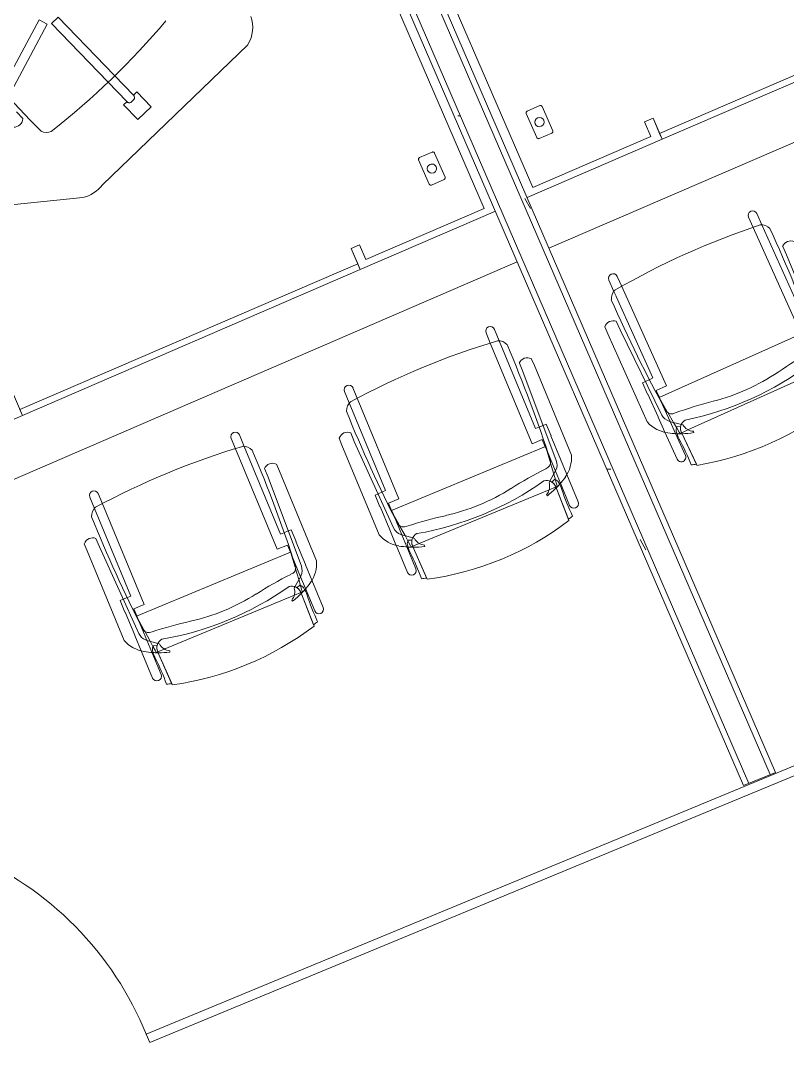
# Model space of a CAD drawing. Header units: inches. Extents: x 488 to 2071, y 800 to 2512.
# Drawn here: x 1396.4 to 1479.7, y 2285.3 to 2398.8 of the extents above; entities that cross this region are included whole.
import ezdxf

# ---------------------------------------------------------------- set-up
doc = ezdxf.new("R2010")
doc.units = ezdxf.units.IN
doc.header["$MEASUREMENT"] = 0
for name, color, linetype, lineweight in [('A-DOOR', 31, 'Continuous', 13), ('A-GLAZ-CURT', 52, 'Continuous', 9), ('A-WALL', 113, 'Continuous', 9), ('A-WALL-PATT', 111, 'Continuous', 13), ('I-FURN', 30, 'Continuous', 9), ('I-FURN-PNLS', 30, 'Continuous', 9), ('I-WALL', 2, 'Continuous', 9)]:
    doc.layers.add(name, color=color, linetype=linetype, lineweight=lineweight)
pattern_1 = [(0, (0, 0), (30.72, 7.68), [1.267, -21.773, 1.267, -21.773, -122.88]), (0, (0, 0), (30.72, 7.68), [-46.08, 1.267, -44.813, 1.267, -21.773, -53.76]), (0, (0, 0), (30.72, 7.68), [-115.2, 1.267, -14.093, 1.267, -37.133]), (120, (11.52, 3.84), (-22.011075, 22.7643), [1.267, -21.773, 1.267, -21.773, -122.88]), (120, (11.52, 3.84), (-22.011075, 22.7643), [-46.08, 1.267, -44.813, 1.267, -21.773, -53.76]), (120, (11.52, 3.84), (-22.011075, 22.7643), [-115.2, 1.267, -14.093, 1.267, -37.133]), (240, (15.36, 19.2), (-8.708925, -30.4443), [1.267, -21.773, 1.267, -21.773, -122.88]), (240, (15.36, 19.2), (-8.708925, -30.4443), [-46.08, 1.267, -44.813, 1.267, -21.773, -53.76]), (240, (15.36, 19.2), (-8.708925, -30.4443), [-115.2, 1.267, -14.093, 1.267, -37.133])]

# ---------------------------------------------------------------- blocks, each defined once
blk = doc.blocks.new('Zira Wksta 9 - Type 1-V22-Level 1 POWER')
at = {"layer": 'I-FURN'}
for p, q in [((-37.27, 44.79), (-44, 39.42)), ((-37.27, 44.79), (-44, 39.42)), ((-36.65, 44.01), (-37.27, 44.79)), ((-36.65, 44.01), (-37.27, 44.79)), ((-43.64, 38.42), (-36.65, 44.01)), ((-43.64, 38.42), (-36.65, 44.01)), ((-35.27, 44.24), (-36.21, 43.88)), ((-35.27, 44.24), (-36.21, 43.88)), ((-36.21, 43.88), (-33.1, 35.62)), ((-36.21, 43.88), (-33.1, 35.62)), ((-32.17, 35.97), (-35.27, 44.24)), ((-32.17, 35.97), (-35.27, 44.24)), ((-43.16, 35.62), (-43.52, 36.56)), ((-33.1, 35.62), (-32.06, 32.84)), ((-33.1, 35.62), (-32.06, 32.84)), ((-31.12, 33.19), (-32.17, 35.97)), ((-31.12, 33.19), (-32.17, 35.97)), ((-30.65, 33.37), (-31.11, 33.2)), ((-30.65, 33.37), (-31.11, 33.2)), ((-29.86, 31.26), (-30.65, 33.37)), ((-29.86, 31.26), (-30.65, 33.37)), ((-32.07, 32.83), (-32.53, 32.66)), ((-32.07, 32.83), (-32.53, 32.66)), ((-32.53, 32.66), (-31.73, 30.56)), ((-32.53, 32.66), (-31.73, 30.56)), ((-31.21, 32.75), (-31.69, 32.57)), ((-31.69, 32.58), (-31.22, 32.75)), ((-31.69, 32.58), (-31.22, 32.75)), ((-31.21, 32.75), (-31.69, 32.57)), ((-31.73, 30.56), (-29.86, 31.26)), ((-31.73, 30.56), (-29.86, 31.26))]:
    blk.add_line(p, q, dxfattribs=at)
for centre, radius, start, end in [((101.32, 88.89), 153.52, 196.0719, 201.1183), ((-62.5, 115.28), 84.96, 284.7407, 296.4458), ((-44.03, 36.03), 0.956, 242.4834, 334.7031), ((-40.89, 34.43), 1.31, 220.6365, 270.55), ((-31.5, 33.05), 0.406, 313.2131, 20.5932), ((-31.48, 33.05), 0.407, 311.7584, 21.4281), ((-31.48, 33.05), 0.407, 311.7584, 21.4281), ((-31.5, 33.05), 0.406, 326.6891, 7.1172), ((-31.5, 33.05), 0.406, 7.1172, 20.5932), ((-31.69, 32.97), 0.407, 199.7584, 269.4281), ((-31.69, 32.97), 0.407, 199.7584, 269.4281), ((-31.68, 32.98), 0.406, 200.5932, 214.0693), ((-31.68, 32.98), 0.406, 200.5932, 267.9734), ((-31.68, 32.98), 0.406, 214.0693, 254.4974), ((-31.68, 32.98), 0.406, 254.4974, 267.9734), ((-31.5, 33.05), 0.406, 313.2131, 326.6891)]:
    blk.add_arc(centre, radius, start, end, dxfattribs=at)
at = {"layer": 'I-FURN-PNLS'}
for p, q in [((-1, 35.85), (-1, 6.75)), ((-1, 6.75), (-1, 35.85)), ((-17.51, 33.29), (-38.08, 25.57)), ((-17.51, 33.29), (-38.08, 25.57)), ((-38.08, 25.57), (-17.51, 33.29)), ((-40.59, 25.16), (-56, 30)), ((-56, 6), (-56, 30)), ((-40.59, 25.16), (-56, 30)), ((-56, 30), (-40.59, 25.16)), ((-5.44, 14.44), (-5.44, 11.56)), ((-5.44, 11.56), (-5.44, 14.44)), ((-3.75, 14.63), (-5.25, 14.63)), ((-5.25, 14.63), (-3.75, 14.63)), ((-3.56, 11.56), (-3.56, 14.44)), ((-3.56, 14.44), (-3.56, 11.56)), ((-5.25, 11.38), (-3.75, 11.38)), ((-3.75, 11.38), (-5.25, 11.38)), ((-15, 8.5), (-16, 8.5)), ((-16, 8.5), (-16, 6)), ((-16, 6.69), (-16, 8.5)), ((-16, 8.5), (-15, 8.5)), ((-15, 6.75), (-15, 8.5)), ((-15, 8.5), (-15, 6.75)), ((-72, 6), (-56, 6)), ((-56, 6.69), (-16, 6.69)), ((-16, 6.69), (-56, 6.69)), ((-56, 6.69), (-56, 6)), ((-56, 6), (-56, 6.69)), ((-56, 6), (-16, 6)), ((-16, 6), (-56, 6)), ((-16, 6), (-16, 6.69)), ((-16, 6), (-16, 6.69)), ((-16, 6), (-16, 6.69)), ((-16, 6), (0, 6)), ((0, 6), (-16, 6)), ((-1, 6.75), (-15, 6.75)), ((-15, 6.75), (-1, 6.75)), ((-72, 0), (0, 0)), ((-72, 0), (0, 0)), ((0, 0), (-72, 0))]:
    blk.add_line(p, q, dxfattribs=at)
for centre, radius, start, end in [((-19.61, 36.24), 3.61, 305.4929, 356.2471), ((-19.61, 36.24), 3.61, 305.4929, 356.2471), ((-19.61, 36.24), 3.61, 305.4929, 356.2471), ((-39.92, 28.95), 3.85, 259.9305, 298.5469), ((-39.92, 28.95), 3.85, 259.9305, 298.5469), ((-39.92, 28.95), 3.85, 259.9305, 298.5469), ((-5.25, 14.44), 0.188, 90, 180), ((-5.25, 14.44), 0.188, 165, 180), ((-5.25, 14.44), 0.187, 90, 165), ((-3.75, 14.44), 0.188, 360, 90), ((-3.75, 14.44), 0.188, 75, 90), ((-3.75, 14.44), 0.188, 60, 75), ((-3.75, 14.44), 0.188, 15, 60), ((-3.75, 14.44), 0.188, 0, 15), ((-4.5, 13), 0.5, 90, 270), ((-4.5, 13), 0.5, 90, 270), ((-4.5, 13), 0.5, 270, 90), ((-4.5, 13), 0.5, 270, 90), ((-5.25, 11.56), 0.188, 180, 270), ((-5.25, 11.56), 0.188, 180, 195), ((-5.25, 11.56), 0.188, 195, 270), ((-3.75, 11.56), 0.187, 270, 360), ((-3.75, 11.56), 0.188, 270, 345), ((-3.75, 11.56), 0.187, 345, 0)]:
    blk.add_arc(centre, radius, start, end, dxfattribs=at)
blk = doc.blocks.new('Zira Wksta 9 - Type 1-V25-Level 1 POWER')
at = {"layer": 'I-FURN-PNLS'}
for p, q in [((-72, 0), (0, 0)), ((0, 0), (-72, 0)), ((-72, 0), (0, 0)), ((-56, -6), (-16, -6)), ((-16, -6), (-56, -6)), ((-56, -6.69), (-16, -6.69)), ((-16, -6.69), (-56, -6.69)), ((-16, -6.69), (-16, -6)), ((-16, -6.69), (-16, -6)), ((0, -6), (-16, -6)), ((-16, -6), (-16, -8.5)), ((-16, -6.69), (-16, -6)), ((-16, -6), (0, -6)), ((-16, -8.5), (-16, -6.69)), ((-15, -8.5), (-15, -6.75)), ((-15, -6.75), (-1, -6.75)), ((-1, -6.75), (-15, -6.75)), ((-15, -6.75), (-15, -8.5)), ((-1, -6.75), (-1, -35.85)), ((-1, -35.85), (-1, -6.75)), ((-16, -8.5), (-15, -8.5)), ((-15, -8.5), (-16, -8.5)), ((-5.44, -11.56), (-5.44, -14.44)), ((-5.44, -14.44), (-5.44, -11.56)), ((-3.75, -11.38), (-5.25, -11.38)), ((-5.25, -11.38), (-3.75, -11.38)), ((-3.56, -14.44), (-3.56, -11.56)), ((-3.56, -11.56), (-3.56, -14.44)), ((-5.25, -14.63), (-3.75, -14.63)), ((-3.75, -14.63), (-5.25, -14.63))]:
    blk.add_line(p, q, dxfattribs=at)
for centre, radius, start, end in [((-5.25, -11.56), 0.188, 90, 180), ((-5.25, -11.56), 0.188, 165, 180), ((-5.25, -11.56), 0.188, 90, 165), ((-3.75, -11.56), 0.188, 360, 90), ((-3.75, -11.56), 0.188, 15, 90), ((-3.75, -11.56), 0.187, 0, 15), ((-4.5, -13), 0.5, 90, 270), ((-4.5, -13), 0.5, 90, 270), ((-4.5, -13), 0.5, 270, 90), ((-4.5, -13), 0.5, 270, 90), ((-5.25, -14.44), 0.187, 180, 270), ((-5.25, -14.44), 0.188, 180, 195), ((-5.25, -14.44), 0.187, 195, 270), ((-3.75, -14.44), 0.187, 270, 0), ((-3.75, -14.44), 0.188, 270, 345), ((-3.75, -14.44), 0.187, 345, 0)]:
    blk.add_arc(centre, radius, start, end, dxfattribs=at)
blk = doc.blocks.new('F-Haworth_Chair_X99-Seminar - X99 Seminar Chair with Glides-V38-Level 1 POWER')
at = {"layer": 'I-FURN'}
for p, q in [((-8.34, 11.52), (-8.42, 7.57)), ((-8.42, 7.57), (-8.34, 11.37)), ((8.42, 7.57), (8.34, 11.52)), ((8.34, 11.37), (8.42, 7.57)), ((-10.04, 10.02), (-10.04, 6.81)), ((-9.04, 7.4), (-9.04, 10.02)), ((9.04, 10.02), (9.04, 7.4)), ((10.04, 6.81), (10.04, 10.02)), ((-7.18, 7.99), (-7.21, 8.13)), ((7.21, 8.13), (7.18, 7.99)), ((-10.04, 6.81), (-10.04, 5)), ((-9.04, 5.99), (-9.04, 7.4)), ((-8.68, 6.87), (-8.75, 6.22)), ((-8.62, 7.42), (-8.68, 6.91)), ((-8.6, 7.6), (-8.62, 7.43)), ((-8.61, 6.81), (-8.23, 6.95)), ((-8.49, 7.6), (-8.56, 7.6)), ((-7.65, 7.6), (-8.4, 7.6)), ((-8.07, 6.77), (-7.95, 6.87)), ((7.65, 7.6), (-7.65, 7.6)), ((8.4, 7.6), (7.65, 7.6)), ((7.95, 6.87), (8.07, 6.77)), ((8.23, 6.95), (8.61, 6.81)), ((8.56, 7.6), (8.49, 7.6)), ((8.62, 7.43), (8.6, 7.6)), ((8.68, 6.91), (8.62, 7.42)), ((8.75, 6.22), (8.68, 6.87)), ((9.04, 7.4), (9.04, 5.99)), ((10.04, 5), (10.04, 6.81)), ((-9.13, 5.92), (-8.07, 6.77)), ((-9.04, 3.62), (-9.04, 5.99)), ((-8.75, 6.22), (-8.88, 4.99)), ((8.07, 6.77), (9.13, 5.92)), ((8.88, 4.99), (8.75, 6.22)), ((9.04, 5.99), (9.04, 3.62)), ((-11.32, 5.06), (-11.32, -5.48)), ((-10.04, 4.99), (-10.04, 2.27)), ((-9.92, -5.36), (-9.57, 4.97)), ((-8.9, 4.8), (-9.07, 3.2)), ((-8.88, 4.99), (-8.89, 4.91)), ((8.89, 4.91), (8.88, 4.99)), ((9.07, 3.2), (8.9, 4.8)), ((9.57, 4.97), (9.92, -5.36)), ((10.04, 2.27), (10.04, 4.99)), ((11.32, -5.48), (11.32, 5.06)), ((-9.04, 3.43), (-9.04, 3.62)), ((-9.04, 3.12), (-9.04, 3.43)), ((9.04, 3.62), (9.04, 3.47)), ((9.04, 3.43), (9.04, 3.12)), ((-9.07, 3.2), (-9.07, 3.12)), ((-9.07, 3.12), (9.07, 3.12)), ((-9.04, 2.27), (-9.04, 3.12)), ((9.04, 3.12), (9.04, 2.27)), ((9.07, 3.12), (9.07, 3.2)), ((-10.04, 2.27), (-10.07, 2.27)), ((-10.07, 2.27), (-10.07, 0.89)), ((-7.83, 2.27), (-9.04, 2.27)), ((-7.83, -9.57), (-7.83, 2.27)), ((9.04, 2.27), (7.83, 2.27)), ((7.83, 2.27), (7.83, -9.57)), ((10.07, 2.27), (10.04, 2.27)), ((10.07, 0.89), (10.07, 2.27)), ((-10.07, 0.89), (-9.71, 0.89)), ((-9.71, 0.89), (-9.2, 0.89)), ((-9.2, 0.89), (-8.82, 0.89)), ((-8.82, 0.89), (-8.82, -9.44)), ((8.82, 0.89), (9.2, 0.89)), ((8.82, -9.44), (8.82, 0.89)), ((9.2, 0.89), (9.71, 0.89)), ((9.71, 0.89), (10.07, 0.89)), ((-11.32, -5.48), (-11.3, -6.32)), ((-9.92, -6.36), (-9.92, -5.36)), ((9.92, -5.36), (9.92, -6.36)), ((11.3, -6.32), (11.32, -5.48)), ((-8.82, -9.44), (-8.82, -10.78)), ((-7.83, -10.78), (-7.83, -9.57)), ((7.83, -9.57), (7.83, -10.78)), ((8.82, -10.78), (8.82, -9.44))]:
    blk.add_line(p, q, dxfattribs=at)
for centre, radius, start, end in [((0, -20.29), 32.89, 75.3075, 104.696), ((0, -20.73), 33.17, 104.5766, 105.5522), ((0, -20.73), 33.17, 74.4478, 75.4234), ((-9.54, 10.02), 0.498, 360, 180), ((-36.06, 10.03), 27.2, 355.9857, 2.5118), ((36.06, 10.03), 27.2, 177.4882, 184.0143), ((9.54, 10.02), 0.498, 360, 180), ((-5.2, 7.86), 3.74, 175.9857, 189.9064), ((-4.71, -1.15), 9.61, 105.0666, 112.7369), ((-6.55, 6.76), 1.38, 117.0503, 145.9813), ((6.55, 6.76), 1.38, 34.0187, 62.9497), ((4.71, -1.15), 9.61, 67.2631, 74.9334), ((5.2, 7.86), 3.74, 350.0936, 4.0143), ((-7.87, 3.92), 3.63, 121.9522, 161.8211), ((-4.71, -1.15), 9.61, 116.0036, 121.9522), ((-4.71, -1.15), 9.61, 113.5094, 116.0036), ((-8.28, 7.33), 0.613, 189.9064, 237.4573), ((-4.71, -1.15), 9.61, 112.927, 113.3607), ((-7.37, 7.55), 1.05, 178.8214, 214.7998), ((-7.37, 7.55), 1.05, 178.8214, 264.0446), ((-6.55, 6.76), 1.38, 147.5752, 174.9122), ((0, -26.49), 33.83, 77.2285, 102.7715), ((7.37, 7.55), 1.05, 275.9554, 1.1786), ((6.55, 6.76), 1.38, 5.0878, 32.4248), ((7.37, 7.55), 1.05, 325.2002, 1.1786), ((4.71, -1.15), 9.61, 66.6393, 67.073), ((4.71, -1.15), 9.61, 63.9964, 66.4906), ((8.28, 7.33), 0.613, 302.5427, 350.0936), ((4.71, -1.15), 9.61, 58.0478, 63.9964), ((7.87, 3.92), 3.63, 18.1789, 58.0478), ((-8.18, 4.9), 1.39, 132.8922, 177.1987), ((-11.32, 48.08), 42.84, 274.2301, 280.0233), ((0, -15.97), 22.19, 79.9767, 100.0233), ((11.32, 48.08), 42.84, 259.9767, 265.7699), ((8.18, 4.9), 1.39, 2.8013, 47.1078), ((144.06, -7.32), 153.52, 175.4787, 180.5251), ((-8.24, 4.59), 0.763, 84.2338, 165.7662), ((8.24, 4.59), 0.763, 14.2338, 95.7662), ((-144.06, -7.32), 153.52, 359.4749, 4.5213), ((-10.58, -5.68), 0.956, 221.8901, 314.1099), ((10.58, -5.68), 0.956, 225.8901, 318.1099), ((-8.21, -8.28), 1.31, 200.0433, 249.9567), ((8.21, -8.28), 1.31, 290.0433, 339.9567), ((0, 75.01), 84.96, 264.1475, 275.8525), ((-8.32, -10.78), 0.495, 180, 360), ((8.32, -10.78), 0.495, 180, 360)]:
    blk.add_arc(centre, radius, start, end, dxfattribs=at)
blk = doc.blocks.new('F-Haworth_Chair_X99-Seminar - X99 Seminar Chair with Glides-V39-Level 1 POWER')
at = {"layer": 'I-FURN'}
for p, q in [((-8.34, 11.52), (-8.42, 7.57)), ((-8.42, 7.57), (-8.34, 11.37)), ((8.42, 7.57), (8.34, 11.52)), ((8.34, 11.37), (8.42, 7.57)), ((-10.04, 10.02), (-10.04, 6.81)), ((-9.04, 7.4), (-9.04, 10.02)), ((9.04, 10.02), (9.04, 7.4)), ((10.04, 6.81), (10.04, 10.02)), ((-7.18, 7.99), (-7.21, 8.13)), ((7.21, 8.13), (7.18, 7.99)), ((-10.04, 6.81), (-10.04, 5)), ((-9.04, 5.99), (-9.04, 7.4)), ((-8.68, 6.87), (-8.75, 6.22)), ((-8.65, 7.19), (-8.68, 6.91)), ((-8.62, 7.42), (-8.64, 7.21)), ((-8.6, 7.6), (-8.62, 7.43)), ((-8.61, 6.81), (-8.23, 6.95)), ((-8.49, 7.6), (-8.56, 7.6)), ((-7.65, 7.6), (-8.4, 7.6)), ((-8.07, 6.77), (-7.95, 6.87)), ((7.65, 7.6), (-7.65, 7.6)), ((8.4, 7.6), (7.65, 7.6)), ((7.95, 6.87), (8.07, 6.77)), ((8.23, 6.95), (8.61, 6.81)), ((8.56, 7.6), (8.49, 7.6)), ((8.62, 7.43), (8.6, 7.6)), ((8.68, 6.91), (8.62, 7.42)), ((8.75, 6.22), (8.68, 6.87)), ((9.04, 7.4), (9.04, 5.99)), ((-9.13, 5.92), (-8.07, 6.77)), ((-9.04, 3.62), (-9.04, 5.99)), ((-8.75, 6.22), (-8.88, 4.99)), ((8.07, 6.77), (9.13, 5.92)), ((8.88, 4.99), (8.75, 6.22)), ((9.04, 5.99), (9.04, 3.62)), ((10.04, 5), (10.04, 6.77)), ((-11.32, 5.06), (-11.32, -5.48)), ((-10.04, 4.99), (-10.04, 2.27)), ((-9.92, -5.36), (-9.57, 4.97)), ((-8.9, 4.8), (-9.07, 3.2)), ((-8.88, 4.99), (-8.89, 4.91)), ((8.89, 4.91), (8.88, 4.99)), ((9.07, 3.2), (8.9, 4.8)), ((9.57, 4.97), (9.92, -5.36)), ((10.04, 2.27), (10.04, 4.99)), ((11.32, -5.48), (11.32, 5.06)), ((-9.04, 3.43), (-9.04, 3.62)), ((-9.04, 3.12), (-9.04, 3.43)), ((9.04, 3.62), (9.04, 3.43)), ((9.04, 3.43), (9.04, 3.12)), ((-9.07, 3.2), (-9.07, 3.12)), ((-9.07, 3.12), (9.07, 3.12)), ((-9.04, 2.27), (-9.04, 3.12)), ((9.04, 3.12), (9.04, 2.27)), ((9.07, 3.12), (9.07, 3.2)), ((-10.04, 2.27), (-10.07, 2.27)), ((-10.07, 2.27), (-10.07, 0.89)), ((-7.83, 2.27), (-9.04, 2.27)), ((-7.83, -9.57), (-7.83, 2.27)), ((9.04, 2.27), (7.83, 2.27)), ((7.83, 2.27), (7.83, -9.57)), ((10.07, 2.27), (10.04, 2.27)), ((10.07, 0.89), (10.07, 2.27)), ((-10.07, 0.89), (-9.71, 0.89)), ((-9.71, 0.89), (-9.2, 0.89)), ((-9.2, 0.89), (-8.82, 0.89)), ((-8.82, 0.89), (-8.82, -9.44)), ((8.82, 0.89), (9.2, 0.89)), ((8.82, -9.44), (8.82, 0.89)), ((9.2, 0.89), (9.71, 0.89)), ((9.71, 0.89), (10.07, 0.89)), ((-11.32, -5.48), (-11.3, -6.32)), ((-9.92, -6.36), (-9.92, -5.36)), ((9.92, -5.36), (9.92, -6.36)), ((11.3, -6.32), (11.32, -5.48)), ((-8.82, -9.44), (-8.82, -10.78)), ((-7.83, -10.78), (-7.83, -9.57)), ((7.83, -9.57), (7.83, -10.78)), ((8.82, -10.78), (8.82, -9.44))]:
    blk.add_line(p, q, dxfattribs=at)
for centre, radius, start, end in [((0, -20.29), 32.89, 75.3075, 104.696), ((0, -20.73), 33.17, 104.5766, 105.5522), ((0, -20.73), 33.17, 74.4478, 75.4234), ((-9.54, 10.02), 0.498, 360, 180), ((-36.06, 10.03), 27.2, 355.9857, 2.5118), ((36.06, 10.03), 27.2, 177.4882, 184.0143), ((9.54, 10.02), 0.498, 360, 180), ((-5.2, 7.86), 3.74, 175.9857, 189.9064), ((-4.71, -1.15), 9.61, 105.0666, 112.7369), ((-6.55, 6.76), 1.38, 117.0503, 145.9813), ((6.55, 6.76), 1.38, 34.0187, 62.9497), ((4.71, -1.15), 9.61, 67.2631, 74.9334), ((5.2, 7.86), 3.74, 350.0936, 4.0143), ((-7.87, 3.92), 3.63, 121.9522, 161.8211), ((-4.71, -1.15), 9.61, 116.0036, 121.9522), ((-4.71, -1.15), 9.61, 113.5094, 116.0036), ((-8.28, 7.33), 0.613, 189.9064, 237.4573), ((-4.71, -1.15), 9.61, 112.927, 113.3607), ((-7.37, 7.55), 1.05, 178.8214, 214.7998), ((-7.37, 7.55), 1.05, 178.8214, 264.0446), ((-6.55, 6.76), 1.38, 147.5752, 174.9122), ((0, -26.49), 33.83, 77.2285, 102.7715), ((7.37, 7.55), 1.05, 275.9554, 1.1786), ((6.55, 6.76), 1.38, 5.0878, 32.4248), ((7.37, 7.55), 1.05, 325.2002, 1.1786), ((4.71, -1.15), 9.61, 66.6393, 67.073), ((4.71, -1.15), 9.61, 63.9964, 66.4906), ((8.28, 7.33), 0.613, 302.5427, 350.0936), ((4.71, -1.15), 9.61, 58.0478, 63.9964), ((7.87, 3.92), 3.63, 18.1789, 58.0478), ((-8.18, 4.9), 1.39, 132.8922, 177.1987), ((-11.32, 48.08), 42.84, 274.2301, 280.0233), ((0, -15.97), 22.19, 79.9767, 100.0233), ((11.32, 48.08), 42.84, 259.9767, 265.7699), ((8.18, 4.9), 1.39, 2.8013, 47.1078), ((144.06, -7.32), 153.52, 175.4787, 180.5251), ((-8.24, 4.59), 0.763, 84.2338, 165.7662), ((8.24, 4.59), 0.763, 14.2338, 95.7662), ((-144.06, -7.32), 153.52, 359.4749, 4.5213), ((-10.58, -5.68), 0.956, 221.8901, 314.1099), ((10.58, -5.68), 0.956, 225.8901, 318.1099), ((-8.21, -8.28), 1.31, 200.0433, 249.9567), ((8.21, -8.28), 1.31, 290.0433, 339.9567), ((0, 75.01), 84.96, 264.1475, 275.8525), ((-8.32, -10.78), 0.495, 180, 360), ((8.32, -10.78), 0.495, 180, 360)]:
    blk.add_arc(centre, radius, start, end, dxfattribs=at)
blk = doc.blocks.new('F-Haworth_Chair_X99-Seminar - X99 Seminar Chair with Glides-V41-Level 1 POWER')
at = {"layer": 'I-FURN'}
for p, q in [((-8.82, 9.44), (-8.82, 10.78)), ((-7.83, 10.78), (-7.83, 9.57)), ((7.83, 9.57), (7.83, 10.78)), ((8.82, 10.78), (8.82, 9.44)), ((-8.82, 8.87), (-8.82, 9.44)), ((-7.83, 9.57), (-7.83, -2.27)), ((7.83, -2.27), (7.83, 9.57)), ((8.82, 9.44), (8.82, -0.89)), ((-8.82, -0.89), (-8.82, 8.84)), ((-11.32, 5.48), (-11.3, 6.32)), ((-9.92, 6.36), (-9.92, 5.36)), ((9.92, 5.36), (9.92, 6.36)), ((11.3, 6.32), (11.32, 5.48)), ((-11.32, -5.06), (-11.32, 5.48)), ((-9.92, 5.36), (-9.57, -4.97)), ((9.57, -4.97), (9.92, 5.36)), ((11.32, 5.48), (11.32, -5.06)), ((-10.07, -0.89), (-9.71, -0.89)), ((-10.07, -2.27), (-10.07, -0.89)), ((-9.71, -0.89), (-9.2, -0.89)), ((-9.2, -0.89), (-8.82, -0.89)), ((8.82, -0.89), (9.2, -0.89)), ((9.2, -0.89), (9.71, -0.89)), ((9.71, -0.89), (10.07, -0.89)), ((10.07, -0.89), (10.07, -2.27)), ((-10.04, -2.27), (-10.07, -2.27)), ((-10.04, -4.99), (-10.04, -2.27)), ((-9.04, -2.27), (-9.04, -3.12)), ((-7.83, -2.27), (-9.04, -2.27)), ((9.04, -2.27), (7.83, -2.27)), ((9.04, -3.12), (9.04, -2.27)), ((10.04, -2.27), (10.04, -4.99)), ((10.07, -2.27), (10.04, -2.27)), ((-9.07, -3.12), (9.07, -3.12)), ((-9.07, -3.2), (-9.07, -3.12)), ((-8.9, -4.8), (-9.07, -3.2)), ((-9.04, -3.12), (-9.04, -3.43)), ((9.07, -3.2), (8.9, -4.8)), ((9.04, -3.43), (9.04, -3.12)), ((9.07, -3.12), (9.07, -3.2)), ((-9.04, -3.43), (-9.04, -3.62)), ((-9.04, -3.62), (-9.04, -5.99)), ((9.04, -3.62), (9.04, -3.43)), ((9.04, -5.99), (9.04, -3.62)), ((-10.04, -6.81), (-10.04, -5)), ((-8.88, -4.99), (-8.89, -4.91)), ((-8.75, -6.22), (-8.88, -4.99)), ((8.88, -4.99), (8.75, -6.22)), ((8.89, -4.91), (8.88, -4.99)), ((10.04, -5), (10.04, -6.81)), ((-9.13, -5.92), (-8.07, -6.77)), ((-9.04, -5.99), (-9.04, -7.4)), ((-8.68, -6.87), (-8.75, -6.22)), ((-8.61, -6.81), (-8.23, -6.95)), ((-8.07, -6.77), (-7.95, -6.87)), ((7.95, -6.87), (8.07, -6.77)), ((8.07, -6.77), (9.13, -5.92)), ((8.23, -6.95), (8.61, -6.81)), ((8.75, -6.22), (8.68, -6.87)), ((9.04, -7.4), (9.04, -5.99)), ((-10.04, -10.02), (-10.04, -6.81)), ((-9.04, -7.4), (-9.04, -10.02)), ((-8.62, -7.42), (-8.68, -6.91)), ((-8.6, -7.6), (-8.62, -7.43)), ((-8.49, -7.6), (-8.56, -7.6)), ((-8.42, -7.57), (-8.34, -11.37)), ((-8.34, -11.52), (-8.42, -7.57)), ((-7.65, -7.6), (-8.4, -7.6)), ((7.65, -7.6), (-7.65, -7.6)), ((8.09, -7.6), (7.65, -7.6)), ((8.4, -7.6), (8.12, -7.6)), ((8.34, -11.37), (8.42, -7.57)), ((8.42, -7.57), (8.34, -11.52)), ((8.56, -7.6), (8.49, -7.6)), ((8.62, -7.43), (8.6, -7.6)), ((8.68, -6.91), (8.62, -7.42)), ((9.04, -10.02), (9.04, -7.4)), ((10.04, -6.81), (10.04, -10.02)), ((-7.18, -7.99), (-7.21, -8.13)), ((7.21, -8.13), (7.18, -7.99))]:
    blk.add_line(p, q, dxfattribs=at)
for centre, radius, start, end in [((-8.32, 10.78), 0.495, 0, 180), ((8.32, 10.78), 0.495, 0, 180), ((-8.21, 8.28), 1.31, 110.0433, 159.9567), ((0, -75.01), 84.96, 84.1475, 95.8525), ((8.21, 8.28), 1.31, 20.0433, 69.9567), ((144.06, 7.32), 153.52, 179.4749, 184.5213), ((-144.06, 7.32), 153.52, 355.4787, 0.5251), ((-10.58, 5.68), 0.956, 45.8901, 138.1099), ((10.58, 5.68), 0.956, 41.8901, 134.1099), ((-7.87, -3.92), 3.63, 198.1789, 238.0478), ((-8.18, -4.9), 1.39, 182.8013, 227.1078), ((-8.24, -4.59), 0.763, 194.2338, 275.7662), ((-11.32, -48.08), 42.84, 79.9767, 85.7699), ((11.32, -48.08), 42.84, 94.2301, 100.0233), ((8.24, -4.59), 0.763, 264.2338, 345.7662), ((8.18, -4.9), 1.39, 312.8922, 357.1987), ((7.87, -3.92), 3.63, 301.9522, 341.8211), ((-8.28, -7.33), 0.613, 122.5427, 170.0936), ((-7.37, -7.55), 1.05, 95.9554, 181.1786), ((0, 26.49), 33.83, 257.2285, 282.7715), ((0, 15.97), 22.19, 259.9767, 280.0233), ((7.37, -7.55), 1.05, 358.8214, 84.0446), ((8.28, -7.33), 0.613, 9.9064, 57.4573), ((-4.71, 1.15), 9.61, 238.0478, 243.9964), ((-5.2, -7.86), 3.74, 170.0936, 184.0143), ((-4.71, 1.15), 9.61, 243.9964, 246.4906), ((-4.71, 1.15), 9.61, 246.6393, 247.073), ((-7.37, -7.55), 1.05, 145.2002, 181.1786), ((-4.71, 1.15), 9.61, 247.2631, 254.9334), ((-6.55, -6.76), 1.38, 185.0878, 212.4248), ((-6.55, -6.76), 1.38, 214.0187, 242.9497), ((6.55, -6.76), 1.38, 297.0503, 325.9813), ((4.71, 1.15), 9.61, 285.0666, 292.7369), ((6.55, -6.76), 1.38, 327.5752, 354.9122), ((7.37, -7.55), 1.05, 358.8214, 34.7998), ((4.71, 1.15), 9.61, 292.927, 293.3607), ((4.71, 1.15), 9.61, 293.5094, 296.0036), ((5.2, -7.86), 3.74, 355.9857, 9.9064), ((4.71, 1.15), 9.61, 296.0036, 301.9522), ((-36.06, -10.03), 27.2, 357.4882, 4.0143), ((36.06, -10.03), 27.2, 175.9857, 182.5118), ((-9.54, -10.02), 0.498, 180, 0), ((9.54, -10.02), 0.498, 180, 0), ((0, 20.73), 33.17, 254.4478, 255.4234), ((0, 20.73), 33.17, 284.5766, 285.5522), ((0, 20.29), 32.89, 255.304, 284.6925)]:
    blk.add_arc(centre, radius, start, end, dxfattribs=at)
blk = doc.blocks.new('Single Glass Door - 36_ x 84_-5216443-Level 1 POWER')
at = {"layer": 'A-DOOR', "lineweight": 20}
for p, q in [((17, -2), (18, -2)), ((17, -38), (17, -2)), ((18, -2), (18, -38)), ((18, -38), (17, -38))]:
    blk.add_line(p, q, dxfattribs=at)
at = {"layer": 'A-DOOR', "lineweight": 9}
blk.add_arc((18, -2), 36, 179.5, 270, dxfattribs=at)
blk = doc.blocks.new('System Panel - Glazed-5474415-Level 1 POWER')
at = {"layer": 'A-GLAZ-CURT', "lineweight": 13}
for p, q in [((240.78, 1.75), (-5.22, 1.75)), ((-5.22, 1.75), (-5.22, 0.75)), ((-5.22, 0.75), (240.78, 0.75))]:
    blk.add_line(p, q, dxfattribs=at)

msp = doc.modelspace()

# ---------------------------------------------------------------- hatches: boundary and pattern name
at = {"layer": 'A-WALL-PATT', "lineweight": 9}
h = msp.add_hatch(dxfattribs=at)
h.set_pattern_fill('FP_1', color=256, style=0, pattern_type=2)
h.set_pattern_definition(pattern_1)
h.paths.add_polyline_path([(1477.81, 2316.88), (1478.39, 2317.12), (1414.15, 2465.88), (1413.57, 2465.64), (1477.09, 2318.55)], flags=0)
h = msp.add_hatch(dxfattribs=at)
h.set_pattern_fill('FP_1', color=256, style=0, pattern_type=2)
h.set_pattern_definition(pattern_1)
h.paths.add_polyline_path([(1474.92, 2315.69), (1475.5, 2315.92), (1411.26, 2464.68), (1410.68, 2464.44), (1474.82, 2315.92)], flags=0)

# ---------------------------------------------------------------- linework, layer by layer
at = {"layer": 'A-WALL', "lineweight": 13}
for p, q in [((1477.81, 2316.88), (1413.57, 2465.64)), ((1475.5, 2315.92), (1411.26, 2464.68))]:
    msp.add_line(p, q, dxfattribs=at)
at = {"layer": 'I-WALL', "lineweight": 13}
for p, q in [((1478.39, 2317.12), (1414.15, 2465.88)), ((1410.68, 2464.44), (1474.92, 2315.69)), ((1474.92, 2315.69), (1478.39, 2317.12))]:
    msp.add_line(p, q, dxfattribs=at)

# ---------------------------------------------------------------- block references
at = {"layer": 'A-DOOR', "rotation": 202.4999999999994}
msp.add_blockref('Single Glass Door - 36_ x 84_-5216443-Level 1 POWER', (1394.03, 2280.15), dxfattribs=at)
at = {"layer": 'A-GLAZ-CURT', "rotation": 22.4999999999994}
msp.add_blockref('System Panel - Glazed-5474415-Level 1 POWER', (1415.48, 2289.04), dxfattribs=at)
at = {"layer": 'I-FURN'}
for name, p, rotation in [('Zira Wksta 9 - Type 1-V25-Level 1 POWER', (1453.77, 2374.12), 203.3568713305218), ('Zira Wksta 9 - Type 1-V22-Level 1 POWER', (1450.33, 2372.63), 23.35687133052163), ('F-Haworth_Chair_X99-Seminar - X99 Seminar Chair with Glides-V41-Level 1 POWER', (1472.75, 2364.44), 24.21374266104383), ('F-Haworth_Chair_X99-Seminar - X99 Seminar Chair with Glides-V39-Level 1 POWER', (1443.83, 2351.96), 202.4999999999993), ('F-Haworth_Chair_X99-Seminar - X99 Seminar Chair with Glides-V38-Level 1 POWER', (1416.12, 2340.48), 202.4999999999993)]:
    msp.add_blockref(name, p, dxfattribs=dict(at, rotation=rotation))

doc.saveas('drawing.dxf')
